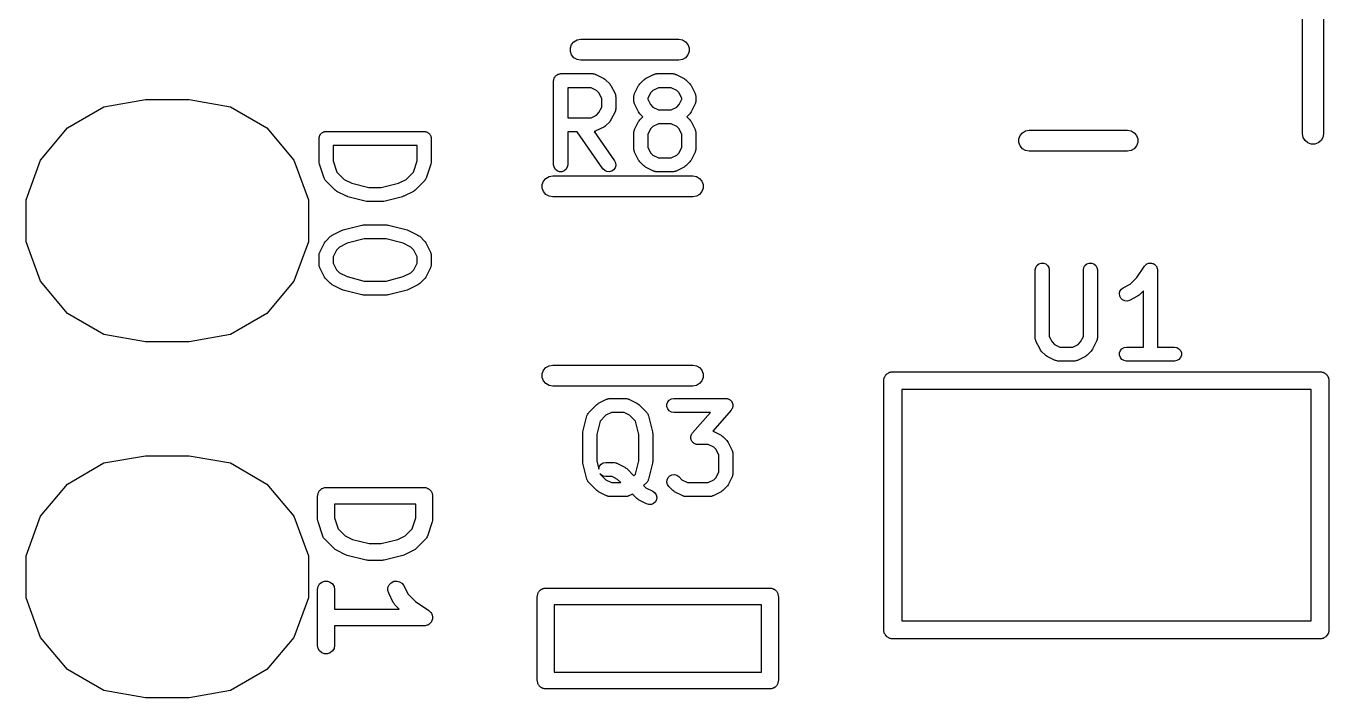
# Model space of a CAD drawing. Extents: x 125.5 to 143.1, y -145.4 to -100.4.
# Drawn here: x 125.54 to 134.84, y -137.97 to -133.18 of the extents above; entities that cross this region are included whole.
import ezdxf

# ---------------------------------------------------------------- set-up
doc = ezdxf.new("R2010")
doc.units = 0
doc.header["$MEASUREMENT"] = 0
doc.layers.add('BLACK', color=7, linetype='CONTINUOUS')

msp = doc.modelspace()

# ---------------------------------------------------------------- linework, layer by layer
at = {"layer": 'Black'}
for p, q in [((134.65, -133.95), (134.65, -132.95)), ((134.8, -132.95), (134.8, -133.95)), ((129.452, -133.293), (129.474, -133.28)), ((129.474, -133.28), (129.5, -133.275)), ((129.5, -133.275), (130.2, -133.275)), ((130.2, -133.275), (130.226, -133.28)), ((130.226, -133.28), (130.248, -133.293)), ((129.426, -133.337), (129.435, -133.312)), ((129.426, -133.363), (129.426, -133.337)), ((129.435, -133.387), (129.426, -133.363)), ((129.435, -133.312), (129.452, -133.293)), ((130.248, -133.293), (130.265, -133.312)), ((130.265, -133.312), (130.274, -133.337)), ((130.274, -133.363), (130.265, -133.387)), ((130.274, -133.337), (130.274, -133.363)), ((129.452, -133.407), (129.435, -133.387)), ((129.474, -133.42), (129.452, -133.407)), ((129.5, -133.425), (129.474, -133.42)), ((130.2, -133.425), (129.5, -133.425)), ((130.226, -133.42), (130.2, -133.425)), ((130.248, -133.407), (130.226, -133.42)), ((130.265, -133.387), (130.248, -133.407)), ((129.307, -133.571), (129.308, -133.567)), ((129.308, -133.563), (129.309, -133.559)), ((129.308, -133.567), (129.308, -133.563)), ((129.309, -133.559), (129.31, -133.554)), ((129.31, -133.554), (129.312, -133.551)), ((129.312, -133.551), (129.314, -133.546)), ((129.314, -133.546), (129.317, -133.543)), ((129.317, -133.543), (129.319, -133.539)), ((129.319, -133.539), (129.322, -133.536)), ((129.322, -133.536), (129.325, -133.533)), ((129.325, -133.533), (129.329, -133.531)), ((129.329, -133.531), (129.332, -133.528)), ((129.332, -133.528), (129.336, -133.527)), ((129.336, -133.527), (129.34, -133.524)), ((129.34, -133.524), (129.344, -133.524)), ((129.344, -133.524), (129.348, -133.522)), ((129.348, -133.522), (129.353, -133.522)), ((129.353, -133.522), (129.357, -133.521)), ((129.357, -133.521), (129.586, -133.521)), ((129.586, -133.521), (129.589, -133.522)), ((129.589, -133.522), (129.591, -133.522)), ((129.591, -133.522), (129.597, -133.523)), ((129.597, -133.523), (129.603, -133.524)), ((129.603, -133.524), (129.605, -133.526)), ((129.605, -133.526), (129.608, -133.527)), ((129.608, -133.527), (129.665, -133.555)), ((129.665, -133.555), (129.672, -133.56)), ((129.672, -133.56), (129.678, -133.565)), ((129.678, -133.565), (129.707, -133.593)), ((129.922, -133.593), (129.95, -133.565)), ((129.95, -133.565), (129.957, -133.56)), ((129.957, -133.56), (129.963, -133.555)), ((129.963, -133.555), (130.02, -133.527)), ((130.02, -133.527), (130.023, -133.526)), ((130.023, -133.526), (130.026, -133.524)), ((130.026, -133.524), (130.032, -133.523)), ((130.032, -133.523), (130.037, -133.522)), ((130.037, -133.522), (130.04, -133.522)), ((130.04, -133.522), (130.043, -133.521)), ((130.043, -133.521), (130.157, -133.521)), ((130.157, -133.521), (130.16, -133.522)), ((130.16, -133.522), (130.163, -133.522)), ((130.163, -133.522), (130.168, -133.523)), ((130.168, -133.523), (130.174, -133.524)), ((130.174, -133.524), (130.177, -133.526)), ((130.177, -133.526), (130.18, -133.527)), ((130.18, -133.527), (130.237, -133.555)), ((130.237, -133.555), (130.243, -133.56)), ((130.243, -133.56), (130.25, -133.565)), ((130.25, -133.565), (130.278, -133.593)), ((129.307, -134.171), (129.307, -133.571)), ((129.407, -133.621), (129.407, -133.836)), ((129.574, -133.621), (129.407, -133.621)), ((129.613, -133.641), (129.574, -133.621)), ((129.63, -133.658), (129.613, -133.641)), ((129.65, -133.698), (129.63, -133.658)), ((129.707, -133.593), (129.711, -133.6)), ((129.711, -133.6), (129.716, -133.606)), ((129.716, -133.606), (129.745, -133.663)), ((129.884, -133.663), (129.912, -133.606)), ((129.912, -133.606), (129.917, -133.6)), ((129.917, -133.6), (129.922, -133.593)), ((129.998, -133.658), (129.979, -133.698)), ((130.015, -133.641), (129.998, -133.658)), ((130.055, -133.621), (130.015, -133.641)), ((130.145, -133.621), (130.055, -133.621)), ((130.185, -133.641), (130.145, -133.621)), ((130.202, -133.658), (130.185, -133.641)), ((130.221, -133.698), (130.202, -133.658)), ((130.278, -133.593), (130.283, -133.6)), ((130.283, -133.6), (130.288, -133.606)), ((130.288, -133.606), (130.316, -133.663)), ((126.098, -133.758), (126.394, -133.706)), ((126.394, -133.706), (126.706, -133.706)), ((126.706, -133.706), (127.002, -133.758)), ((129.65, -133.76), (129.65, -133.698)), ((129.745, -133.663), (129.746, -133.666)), ((129.746, -133.666), (129.747, -133.669)), ((129.747, -133.669), (129.748, -133.674)), ((129.748, -133.674), (129.75, -133.68)), ((129.75, -133.68), (129.749, -133.683)), ((129.749, -133.683), (129.75, -133.686)), ((129.75, -133.686), (129.75, -133.771)), ((129.879, -133.68), (129.881, -133.674)), ((129.879, -133.683), (129.879, -133.68)), ((129.879, -133.686), (129.879, -133.683)), ((129.879, -133.714), (129.879, -133.686)), ((129.879, -133.717), (129.879, -133.714)), ((129.879, -133.72), (129.879, -133.717)), ((129.881, -133.726), (129.879, -133.72)), ((129.881, -133.674), (129.882, -133.669)), ((129.882, -133.731), (129.881, -133.726)), ((129.882, -133.669), (129.883, -133.666)), ((129.883, -133.734), (129.882, -133.731)), ((129.883, -133.666), (129.884, -133.663)), ((129.884, -133.737), (129.883, -133.734)), ((129.912, -133.794), (129.884, -133.737)), ((129.979, -133.698), (129.979, -133.702)), ((129.979, -133.702), (129.998, -133.742)), ((129.998, -133.742), (130.015, -133.759)), ((130.185, -133.759), (130.202, -133.742)), ((130.202, -133.742), (130.221, -133.702)), ((130.221, -133.702), (130.221, -133.698)), ((130.316, -133.737), (130.288, -133.794)), ((130.316, -133.663), (130.317, -133.666)), ((130.317, -133.734), (130.316, -133.737)), ((130.317, -133.666), (130.318, -133.669)), ((130.318, -133.731), (130.317, -133.734)), ((130.318, -133.669), (130.319, -133.674)), ((130.319, -133.726), (130.318, -133.731)), ((130.319, -133.674), (130.321, -133.68)), ((130.321, -133.72), (130.319, -133.726)), ((130.321, -133.68), (130.321, -133.683)), ((130.321, -133.683), (130.321, -133.686)), ((130.321, -133.686), (130.321, -133.714)), ((130.321, -133.714), (130.321, -133.717)), ((130.321, -133.717), (130.321, -133.72)), ((125.839, -133.908), (126.098, -133.758)), ((127.002, -133.758), (127.261, -133.908)), ((129.407, -133.836), (129.574, -133.836)), ((129.574, -133.836), (129.613, -133.816)), ((129.613, -133.816), (129.63, -133.799)), ((129.63, -133.799), (129.65, -133.76)), ((129.745, -133.794), (129.716, -133.851)), ((129.746, -133.791), (129.745, -133.794)), ((129.747, -133.789), (129.746, -133.791)), ((129.748, -133.783), (129.747, -133.789)), ((129.75, -133.777), (129.748, -133.783)), ((129.75, -133.771), (129.749, -133.774)), ((129.749, -133.774), (129.75, -133.777)), ((129.917, -133.8), (129.912, -133.794)), ((129.922, -133.807), (129.917, -133.8)), ((129.944, -133.829), (129.922, -133.807)), ((129.922, -133.85), (129.944, -133.829)), ((130.015, -133.759), (130.055, -133.779)), ((130.055, -133.779), (130.145, -133.779)), ((130.145, -133.779), (130.185, -133.759)), ((130.278, -133.807), (130.256, -133.829)), ((130.256, -133.829), (130.278, -133.85)), ((130.283, -133.8), (130.278, -133.807)), ((130.288, -133.794), (130.283, -133.8)), ((125.646, -134.138), (125.839, -133.908)), ((127.261, -133.908), (127.454, -134.138)), ((127.655, -133.943), (127.658, -133.94)), ((127.658, -133.94), (127.662, -133.939)), ((127.662, -133.939), (127.666, -133.936)), ((127.666, -133.936), (127.671, -133.936)), ((127.671, -133.936), (127.675, -133.934)), ((127.675, -133.934), (127.679, -133.934)), ((127.679, -133.934), (127.683, -133.933)), ((127.683, -133.933), (128.383, -133.933)), ((128.383, -133.933), (128.388, -133.934)), ((128.388, -133.934), (128.392, -133.934)), ((128.392, -133.934), (128.396, -133.936)), ((128.396, -133.936), (128.4, -133.936)), ((128.4, -133.936), (128.404, -133.939)), ((128.404, -133.939), (128.408, -133.94)), ((128.408, -133.94), (128.412, -133.943)), ((129.474, -133.936), (129.407, -133.936)), ((129.407, -133.936), (129.407, -134.171)), ((129.659, -134.2), (129.474, -133.936)), ((129.597, -133.934), (129.595, -133.934)), ((129.595, -133.934), (129.741, -134.143)), ((129.603, -133.933), (129.597, -133.934)), ((129.605, -133.931), (129.603, -133.933)), ((129.608, -133.93), (129.605, -133.931)), ((129.665, -133.902), (129.608, -133.93)), ((129.672, -133.897), (129.665, -133.902)), ((129.678, -133.892), (129.672, -133.897)), ((129.707, -133.864), (129.678, -133.892)), ((129.711, -133.857), (129.707, -133.864)), ((129.716, -133.851), (129.711, -133.857)), ((129.879, -133.937), (129.881, -133.932)), ((129.879, -133.94), (129.879, -133.937)), ((129.879, -133.943), (129.879, -133.94)), ((129.881, -133.932), (129.882, -133.926)), ((129.882, -133.926), (129.883, -133.923)), ((129.883, -133.923), (129.884, -133.92)), ((129.884, -133.92), (129.912, -133.863)), ((129.912, -133.863), (129.917, -133.857)), ((129.917, -133.857), (129.922, -133.85)), ((129.998, -133.915), (129.979, -133.955)), ((130.015, -133.898), (129.998, -133.915)), ((130.055, -133.879), (130.015, -133.898)), ((130.145, -133.879), (130.055, -133.879)), ((130.185, -133.898), (130.145, -133.879)), ((130.202, -133.915), (130.185, -133.898)), ((130.221, -133.955), (130.202, -133.915)), ((130.278, -133.85), (130.283, -133.857)), ((130.283, -133.857), (130.288, -133.863)), ((130.288, -133.863), (130.316, -133.92)), ((130.316, -133.92), (130.317, -133.923)), ((130.317, -133.923), (130.318, -133.926)), ((130.318, -133.926), (130.319, -133.932)), ((130.319, -133.932), (130.321, -133.937)), ((130.321, -133.937), (130.321, -133.94)), ((130.321, -133.94), (130.321, -133.943)), ((132.652, -133.943), (132.674, -133.93)), ((132.674, -133.93), (132.7, -133.925)), ((132.7, -133.925), (133.4, -133.925)), ((133.4, -133.925), (133.426, -133.93)), ((133.426, -133.93), (133.448, -133.943)), ((127.633, -133.983), (127.634, -133.979)), ((127.633, -134.15), (127.633, -133.983)), ((127.634, -133.975), (127.636, -133.971)), ((127.634, -133.979), (127.634, -133.975)), ((127.636, -133.966), (127.639, -133.962)), ((127.636, -133.971), (127.636, -133.966)), ((127.639, -133.962), (127.64, -133.958)), ((127.64, -133.958), (127.643, -133.955)), ((127.643, -133.955), (127.645, -133.951)), ((127.645, -133.951), (127.648, -133.948)), ((127.648, -133.948), (127.651, -133.945)), ((127.651, -133.945), (127.655, -133.943)), ((127.733, -134.033), (127.733, -134.142)), ((128.333, -134.033), (127.733, -134.033)), ((128.333, -134.142), (128.333, -134.033)), ((128.412, -133.943), (128.415, -133.945)), ((128.415, -133.945), (128.418, -133.948)), ((128.418, -133.948), (128.422, -133.951)), ((128.422, -133.951), (128.424, -133.955)), ((128.424, -133.955), (128.427, -133.958)), ((128.427, -133.958), (128.428, -133.962)), ((128.428, -133.962), (128.43, -133.966)), ((128.43, -133.966), (128.431, -133.971)), ((128.431, -133.971), (128.433, -133.975)), ((128.433, -133.975), (128.433, -133.979)), ((128.433, -133.979), (128.433, -133.983)), ((128.433, -133.983), (128.433, -134.15)), ((129.879, -134.057), (129.879, -133.943)), ((129.979, -133.955), (129.979, -134.045)), ((130.221, -134.045), (130.221, -133.955)), ((130.321, -133.943), (130.321, -134.057)), ((132.626, -133.987), (132.635, -133.963)), ((132.626, -134.013), (132.626, -133.987)), ((132.635, -134.037), (132.626, -134.013)), ((132.635, -133.963), (132.652, -133.943)), ((133.448, -133.943), (133.465, -133.963)), ((133.465, -133.963), (133.474, -133.987)), ((133.474, -134.013), (133.465, -134.037)), ((133.474, -133.987), (133.474, -134.013)), ((134.655, -133.976), (134.65, -133.95)), ((134.668, -133.998), (134.655, -133.976)), ((134.688, -134.015), (134.668, -133.998)), ((134.712, -134.024), (134.688, -134.015)), ((134.738, -134.024), (134.712, -134.024)), ((134.762, -134.015), (134.738, -134.024)), ((134.782, -133.998), (134.762, -134.015)), ((134.795, -133.976), (134.782, -133.998)), ((134.8, -133.95), (134.795, -133.976)), ((129.879, -134.06), (129.879, -134.057)), ((129.879, -134.063), (129.879, -134.06)), ((129.881, -134.068), (129.879, -134.063)), ((129.882, -134.074), (129.881, -134.068)), ((129.883, -134.077), (129.882, -134.074)), ((129.884, -134.08), (129.883, -134.077)), ((129.912, -134.137), (129.884, -134.08)), ((129.979, -134.045), (129.998, -134.085)), ((129.998, -134.085), (130.015, -134.102)), ((130.015, -134.102), (130.055, -134.121)), ((130.055, -134.121), (130.145, -134.121)), ((130.145, -134.121), (130.185, -134.102)), ((130.185, -134.102), (130.202, -134.085)), ((130.202, -134.085), (130.221, -134.045)), ((130.316, -134.08), (130.288, -134.137)), ((130.317, -134.077), (130.316, -134.08)), ((130.318, -134.074), (130.317, -134.077)), ((130.319, -134.068), (130.318, -134.074)), ((130.321, -134.063), (130.319, -134.068)), ((130.321, -134.057), (130.321, -134.06)), ((130.321, -134.06), (130.321, -134.063)), ((132.652, -134.057), (132.635, -134.037)), ((132.674, -134.07), (132.652, -134.057)), ((132.7, -134.075), (132.674, -134.07)), ((133.4, -134.075), (132.7, -134.075)), ((133.426, -134.07), (133.4, -134.075)), ((133.448, -134.057), (133.426, -134.07)), ((133.465, -134.037), (133.448, -134.057)), ((125.543, -134.42), (125.646, -134.138)), ((127.454, -134.138), (127.557, -134.42)), ((127.635, -134.158), (127.633, -134.15)), ((127.636, -134.166), (127.635, -134.158)), ((127.669, -134.266), (127.636, -134.166)), ((127.733, -134.142), (127.76, -134.223)), ((128.306, -134.223), (128.333, -134.142)), ((128.431, -134.166), (128.397, -134.266)), ((128.432, -134.158), (128.431, -134.166)), ((128.433, -134.15), (128.432, -134.158)), ((129.31, -134.189), (129.307, -134.171)), ((129.319, -134.204), (129.31, -134.189)), ((129.332, -134.215), (129.319, -134.204)), ((129.348, -134.221), (129.332, -134.215)), ((129.382, -134.215), (129.366, -134.221)), ((129.395, -134.204), (129.382, -134.215)), ((129.404, -134.189), (129.395, -134.204)), ((129.407, -134.171), (129.404, -134.189)), ((129.671, -134.212), (129.659, -134.2)), ((129.687, -134.22), (129.671, -134.212)), ((129.721, -134.217), (129.704, -134.221)), ((129.735, -134.207), (129.721, -134.217)), ((129.745, -134.193), (129.735, -134.207)), ((129.741, -134.143), (129.748, -134.158)), ((129.75, -134.176), (129.745, -134.193)), ((129.748, -134.158), (129.75, -134.176)), ((129.917, -134.143), (129.912, -134.137)), ((129.922, -134.15), (129.917, -134.143)), ((129.95, -134.178), (129.922, -134.15)), ((129.957, -134.183), (129.95, -134.178)), ((129.963, -134.188), (129.957, -134.183)), ((130.02, -134.216), (129.963, -134.188)), ((130.023, -134.217), (130.02, -134.216)), ((130.026, -134.218), (130.023, -134.217)), ((130.032, -134.219), (130.026, -134.218)), ((130.037, -134.221), (130.032, -134.219)), ((130.168, -134.219), (130.163, -134.221)), ((130.174, -134.218), (130.168, -134.219)), ((130.177, -134.217), (130.174, -134.218)), ((130.18, -134.216), (130.177, -134.217)), ((130.237, -134.188), (130.18, -134.216)), ((130.243, -134.183), (130.237, -134.188)), ((130.25, -134.178), (130.243, -134.183)), ((130.278, -134.15), (130.25, -134.178)), ((130.283, -134.143), (130.278, -134.15)), ((130.288, -134.137), (130.283, -134.143)), ((127.671, -134.268), (127.669, -134.266)), ((127.671, -134.271), (127.671, -134.268)), ((127.675, -134.276), (127.671, -134.271)), ((127.678, -134.281), (127.675, -134.276)), ((127.68, -134.283), (127.678, -134.281)), ((127.681, -134.285), (127.68, -134.283)), ((127.748, -134.352), (127.681, -134.285)), ((127.76, -134.223), (127.813, -134.276)), ((127.813, -134.276), (127.867, -134.303)), ((127.867, -134.303), (127.989, -134.333)), ((128.077, -134.333), (128.199, -134.303)), ((128.199, -134.303), (128.254, -134.276)), ((128.254, -134.276), (128.306, -134.223)), ((128.385, -134.285), (128.319, -134.352)), ((128.387, -134.283), (128.385, -134.285)), ((128.389, -134.281), (128.387, -134.283)), ((128.392, -134.276), (128.389, -134.281)), ((128.395, -134.271), (128.392, -134.276)), ((128.396, -134.268), (128.395, -134.271)), ((128.397, -134.266), (128.396, -134.268)), ((129.226, -134.312), (129.235, -134.287)), ((129.226, -134.338), (129.226, -134.312)), ((129.235, -134.287), (129.252, -134.268)), ((129.252, -134.268), (129.274, -134.255)), ((129.274, -134.255), (129.3, -134.25)), ((129.3, -134.25), (130.3, -134.25)), ((129.366, -134.221), (129.348, -134.221)), ((129.704, -134.221), (129.687, -134.22)), ((130.04, -134.221), (130.037, -134.221)), ((130.043, -134.221), (130.04, -134.221)), ((130.157, -134.221), (130.043, -134.221)), ((130.16, -134.221), (130.157, -134.221)), ((130.163, -134.221), (130.16, -134.221)), ((130.3, -134.25), (130.326, -134.255)), ((130.326, -134.255), (130.348, -134.268)), ((130.348, -134.268), (130.365, -134.287)), ((130.365, -134.287), (130.374, -134.312)), ((130.374, -134.312), (130.374, -134.338)), ((127.755, -134.357), (127.748, -134.352)), ((127.761, -134.361), (127.755, -134.357)), ((127.828, -134.395), (127.761, -134.361)), ((127.833, -134.396), (127.828, -134.395)), ((127.838, -134.399), (127.833, -134.396)), ((127.971, -134.432), (127.838, -134.399)), ((127.989, -134.333), (128.077, -134.333)), ((128.229, -134.399), (128.095, -134.432)), ((128.234, -134.396), (128.229, -134.399)), ((128.239, -134.395), (128.234, -134.396)), ((128.306, -134.361), (128.239, -134.395)), ((128.312, -134.357), (128.306, -134.361)), ((128.319, -134.352), (128.312, -134.357)), ((129.235, -134.362), (129.226, -134.338)), ((129.252, -134.382), (129.235, -134.362)), ((129.274, -134.395), (129.252, -134.382)), ((129.3, -134.4), (129.274, -134.395)), ((130.3, -134.4), (129.3, -134.4)), ((130.326, -134.395), (130.3, -134.4)), ((130.348, -134.382), (130.326, -134.395)), ((130.365, -134.362), (130.348, -134.382)), ((130.374, -134.338), (130.365, -134.362)), ((125.543, -134.72), (125.543, -134.42)), ((127.557, -134.42), (127.557, -134.72)), ((127.977, -134.432), (127.971, -134.432)), ((127.983, -134.433), (127.977, -134.432)), ((128.083, -134.433), (127.983, -134.433)), ((128.089, -134.432), (128.083, -134.433)), ((128.095, -134.432), (128.089, -134.432)), ((127.681, -134.715), (127.715, -134.681)), ((127.715, -134.681), (127.721, -134.677)), ((127.721, -134.677), (127.728, -134.672)), ((127.728, -134.672), (127.794, -134.639)), ((127.794, -134.639), (127.8, -134.637)), ((127.8, -134.637), (127.805, -134.635)), ((127.805, -134.635), (127.938, -134.601)), ((127.938, -134.601), (127.944, -134.601)), ((127.944, -134.601), (127.95, -134.6)), ((127.95, -134.6), (128.117, -134.6)), ((128.117, -134.6), (128.123, -134.601)), ((128.123, -134.601), (128.129, -134.601)), ((128.129, -134.601), (128.262, -134.635)), ((128.262, -134.635), (128.267, -134.637)), ((128.267, -134.637), (128.272, -134.639)), ((128.272, -134.639), (128.339, -134.672)), ((128.339, -134.672), (128.345, -134.677)), ((128.345, -134.677), (128.352, -134.681)), ((128.352, -134.681), (128.385, -134.715)), ((125.646, -135.002), (125.543, -134.72)), ((127.557, -134.72), (127.454, -135.002)), ((127.639, -134.794), (127.672, -134.728)), ((127.672, -134.728), (127.677, -134.721)), ((127.677, -134.721), (127.681, -134.715)), ((127.78, -134.758), (127.758, -134.78)), ((127.834, -134.731), (127.78, -134.758)), ((127.956, -134.7), (127.834, -134.731)), ((128.111, -134.7), (127.956, -134.7)), ((128.233, -134.731), (128.111, -134.7)), ((128.287, -134.758), (128.233, -134.731)), ((128.309, -134.78), (128.287, -134.758)), ((128.385, -134.715), (128.39, -134.721)), ((128.39, -134.721), (128.395, -134.728)), ((128.395, -134.728), (128.428, -134.794)), ((127.633, -134.817), (127.634, -134.814)), ((127.633, -134.883), (127.633, -134.817)), ((127.634, -134.811), (127.635, -134.805)), ((127.634, -134.814), (127.634, -134.811)), ((127.635, -134.805), (127.636, -134.8)), ((127.636, -134.8), (127.638, -134.797)), ((127.638, -134.797), (127.639, -134.794)), ((127.758, -134.78), (127.733, -134.828)), ((127.733, -134.828), (127.733, -134.872)), ((128.333, -134.828), (128.309, -134.78)), ((128.333, -134.872), (128.333, -134.828)), ((128.428, -134.794), (128.429, -134.797)), ((128.429, -134.797), (128.43, -134.8)), ((128.43, -134.8), (128.431, -134.805)), ((128.431, -134.805), (128.433, -134.811)), ((128.433, -134.811), (128.433, -134.814)), ((128.433, -134.814), (128.433, -134.817)), ((128.433, -134.817), (128.433, -134.883)), ((127.634, -134.886), (127.633, -134.883)), ((127.634, -134.889), (127.634, -134.886)), ((127.635, -134.895), (127.634, -134.889)), ((127.636, -134.9), (127.635, -134.895)), ((127.638, -134.903), (127.636, -134.9)), ((127.639, -134.906), (127.638, -134.903)), ((127.672, -134.972), (127.639, -134.906)), ((127.733, -134.872), (127.758, -134.92)), ((127.758, -134.92), (127.78, -134.942)), ((127.78, -134.942), (127.834, -134.969)), ((128.233, -134.969), (128.287, -134.942)), ((128.287, -134.942), (128.309, -134.92)), ((128.309, -134.92), (128.333, -134.872)), ((128.428, -134.906), (128.395, -134.972)), ((128.429, -134.903), (128.428, -134.906)), ((128.43, -134.9), (128.429, -134.903)), ((128.431, -134.895), (128.43, -134.9)), ((128.433, -134.889), (128.431, -134.895)), ((128.433, -134.883), (128.433, -134.886)), ((128.433, -134.886), (128.433, -134.889)), ((132.743, -134.921), (132.746, -134.904)), ((132.743, -135.407), (132.743, -134.921)), ((132.746, -134.904), (132.755, -134.889)), ((132.755, -134.889), (132.768, -134.878)), ((132.768, -134.878), (132.784, -134.872)), ((132.784, -134.872), (132.802, -134.872)), ((132.802, -134.872), (132.818, -134.878)), ((132.818, -134.878), (132.831, -134.889)), ((132.831, -134.889), (132.84, -134.904)), ((132.84, -134.904), (132.843, -134.921)), ((132.843, -134.921), (132.843, -135.395)), ((133.086, -134.921), (133.089, -134.904)), ((133.086, -135.395), (133.086, -134.921)), ((133.089, -134.904), (133.097, -134.889)), ((133.097, -134.889), (133.111, -134.878)), ((133.111, -134.878), (133.127, -134.872)), ((133.127, -134.872), (133.144, -134.872)), ((133.144, -134.872), (133.161, -134.878)), ((133.161, -134.878), (133.174, -134.889)), ((133.174, -134.889), (133.183, -134.904)), ((133.183, -134.904), (133.186, -134.921)), ((133.186, -134.921), (133.186, -135.407)), ((133.468, -134.975), (133.523, -134.894)), ((133.523, -134.894), (133.525, -134.892)), ((133.525, -134.892), (133.526, -134.889)), ((133.526, -134.889), (133.531, -134.885)), ((133.531, -134.885), (133.535, -134.881)), ((133.535, -134.881), (133.537, -134.88)), ((133.537, -134.88), (133.539, -134.878)), ((133.539, -134.878), (133.545, -134.876)), ((133.545, -134.876), (133.55, -134.873)), ((133.55, -134.873), (133.553, -134.873)), ((133.553, -134.873), (133.556, -134.872)), ((133.556, -134.872), (133.562, -134.872)), ((133.562, -134.872), (133.568, -134.872)), ((133.568, -134.872), (133.57, -134.872)), ((133.57, -134.872), (133.573, -134.872)), ((133.573, -134.872), (133.579, -134.874)), ((133.579, -134.874), (133.584, -134.876)), ((133.584, -134.876), (133.587, -134.877)), ((133.587, -134.877), (133.589, -134.878)), ((133.589, -134.878), (133.594, -134.882)), ((133.594, -134.882), (133.599, -134.885)), ((133.599, -134.885), (133.6, -134.888)), ((133.6, -134.888), (133.603, -134.889)), ((133.603, -134.889), (133.606, -134.894)), ((133.606, -134.894), (133.609, -134.899)), ((133.609, -134.899), (133.61, -134.902)), ((133.61, -134.902), (133.611, -134.904)), ((133.611, -134.904), (133.612, -134.91)), ((133.612, -134.91), (133.614, -134.916)), ((133.614, -134.916), (133.614, -134.919)), ((133.614, -134.919), (133.614, -134.921)), ((133.614, -134.921), (133.614, -135.471)), ((125.839, -135.232), (125.646, -135.002)), ((127.454, -135.002), (127.261, -135.232)), ((127.677, -134.979), (127.672, -134.972)), ((127.681, -134.985), (127.677, -134.979)), ((127.715, -135.019), (127.681, -134.985)), ((127.721, -135.023), (127.715, -135.019)), ((127.728, -135.028), (127.721, -135.023)), ((127.794, -135.061), (127.728, -135.028)), ((127.834, -134.969), (127.956, -135)), ((127.956, -135), (128.111, -135)), ((128.111, -135), (128.233, -134.969)), ((128.339, -135.028), (128.272, -135.061)), ((128.345, -135.023), (128.339, -135.028)), ((128.352, -135.019), (128.345, -135.023)), ((128.385, -134.985), (128.352, -135.019)), ((128.39, -134.979), (128.385, -134.985)), ((128.395, -134.972), (128.39, -134.979)), ((133.357, -135.058), (133.37, -135.048)), ((133.37, -135.048), (133.42, -135.023)), ((133.42, -135.023), (133.468, -134.975)), ((127.8, -135.063), (127.794, -135.061)), ((127.805, -135.065), (127.8, -135.063)), ((127.938, -135.099), (127.805, -135.065)), ((127.944, -135.099), (127.938, -135.099)), ((127.95, -135.1), (127.944, -135.099)), ((128.117, -135.1), (127.95, -135.1)), ((128.123, -135.099), (128.117, -135.1)), ((128.129, -135.099), (128.123, -135.099)), ((128.262, -135.065), (128.129, -135.099)), ((128.267, -135.063), (128.262, -135.065)), ((128.272, -135.061), (128.267, -135.063)), ((133.343, -135.09), (133.347, -135.073)), ((133.345, -135.107), (133.343, -135.09)), ((133.353, -135.123), (133.345, -135.107)), ((133.347, -135.073), (133.357, -135.058)), ((133.365, -135.135), (133.353, -135.123)), ((133.381, -135.141), (133.365, -135.135)), ((133.399, -135.143), (133.381, -135.141)), ((133.415, -135.138), (133.399, -135.143)), ((133.472, -135.109), (133.415, -135.138)), ((133.479, -135.104), (133.472, -135.109)), ((133.485, -135.1), (133.479, -135.104)), ((133.514, -135.071), (133.485, -135.1)), ((133.514, -135.471), (133.514, -135.071)), ((126.098, -135.382), (125.839, -135.232)), ((127.261, -135.232), (127.002, -135.382)), ((126.394, -135.434), (126.098, -135.382)), ((127.002, -135.382), (126.706, -135.434)), ((132.743, -135.41), (132.743, -135.407)), ((132.743, -135.413), (132.743, -135.41)), ((132.745, -135.418), (132.743, -135.413)), ((132.746, -135.424), (132.745, -135.418)), ((132.747, -135.427), (132.746, -135.424)), ((132.748, -135.43), (132.747, -135.427)), ((132.843, -135.395), (132.863, -135.435)), ((133.066, -135.435), (133.086, -135.395)), ((133.181, -135.427), (133.18, -135.43)), ((133.183, -135.424), (133.181, -135.427)), ((133.184, -135.418), (133.183, -135.424)), ((133.185, -135.413), (133.184, -135.418)), ((133.186, -135.407), (133.185, -135.41)), ((133.185, -135.41), (133.185, -135.413)), ((126.706, -135.434), (126.394, -135.434)), ((132.777, -135.487), (132.748, -135.43)), ((132.781, -135.493), (132.777, -135.487)), ((132.786, -135.5), (132.781, -135.493)), ((132.815, -135.528), (132.786, -135.5)), ((132.863, -135.435), (132.88, -135.452)), ((132.88, -135.452), (132.919, -135.471)), ((132.919, -135.471), (133.01, -135.471)), ((133.01, -135.471), (133.049, -135.452)), ((133.049, -135.452), (133.066, -135.435)), ((133.142, -135.5), (133.114, -135.528)), ((133.147, -135.493), (133.142, -135.5)), ((133.152, -135.487), (133.147, -135.493)), ((133.18, -135.43), (133.152, -135.487)), ((133.344, -135.513), (133.35, -135.496)), ((133.344, -135.53), (133.344, -135.513)), ((133.35, -135.496), (133.361, -135.483)), ((133.361, -135.483), (133.376, -135.474)), ((133.376, -135.474), (133.393, -135.471)), ((133.393, -135.471), (133.514, -135.471)), ((133.614, -135.471), (133.736, -135.471)), ((133.736, -135.471), (133.753, -135.474)), ((133.753, -135.474), (133.768, -135.483)), ((133.768, -135.483), (133.779, -135.496)), ((133.779, -135.496), (133.785, -135.513)), ((133.785, -135.513), (133.785, -135.53)), ((129.252, -135.618), (129.274, -135.605)), ((129.274, -135.605), (129.3, -135.6)), ((129.3, -135.6), (130.3, -135.6)), ((130.3, -135.6), (130.326, -135.605)), ((130.326, -135.605), (130.348, -135.618)), ((132.821, -135.533), (132.815, -135.528)), ((132.828, -135.538), (132.821, -135.533)), ((132.885, -135.566), (132.828, -135.538)), ((132.888, -135.567), (132.885, -135.566)), ((132.89, -135.568), (132.888, -135.567)), ((132.896, -135.569), (132.89, -135.568)), ((132.901, -135.571), (132.896, -135.569)), ((132.904, -135.571), (132.901, -135.571)), ((132.907, -135.571), (132.904, -135.571)), ((133.021, -135.571), (132.907, -135.571)), ((133.024, -135.571), (133.021, -135.571)), ((133.027, -135.571), (133.024, -135.571)), ((133.033, -135.569), (133.027, -135.571)), ((133.039, -135.568), (133.033, -135.569)), ((133.041, -135.567), (133.039, -135.568)), ((133.044, -135.566), (133.041, -135.567)), ((133.101, -135.538), (133.044, -135.566)), ((133.107, -135.533), (133.101, -135.538)), ((133.114, -135.528), (133.107, -135.533)), ((133.35, -135.546), (133.344, -135.53)), ((133.361, -135.56), (133.35, -135.546)), ((133.376, -135.568), (133.361, -135.56)), ((133.393, -135.571), (133.376, -135.568)), ((133.736, -135.571), (133.393, -135.571)), ((133.753, -135.568), (133.736, -135.571)), ((133.768, -135.56), (133.753, -135.568)), ((133.779, -135.546), (133.768, -135.56)), ((133.785, -135.53), (133.779, -135.546)), ((129.226, -135.662), (129.235, -135.637)), ((129.226, -135.688), (129.226, -135.662)), ((129.235, -135.713), (129.226, -135.688)), ((129.235, -135.637), (129.252, -135.618)), ((130.348, -135.618), (130.365, -135.637)), ((130.365, -135.637), (130.374, -135.662)), ((130.374, -135.688), (130.365, -135.713)), ((130.374, -135.662), (130.374, -135.688)), ((131.662, -135.711), (131.663, -135.706)), ((131.663, -135.7), (131.665, -135.695)), ((131.663, -135.706), (131.663, -135.7)), ((131.665, -135.695), (131.666, -135.689)), ((131.666, -135.689), (131.669, -135.684)), ((131.669, -135.684), (131.671, -135.679)), ((131.671, -135.679), (131.675, -135.675)), ((131.675, -135.675), (131.677, -135.67)), ((131.677, -135.67), (131.682, -135.667)), ((131.682, -135.667), (131.685, -135.662)), ((131.685, -135.662), (131.69, -135.66)), ((131.69, -135.66), (131.694, -135.656)), ((131.694, -135.656), (131.699, -135.654)), ((131.699, -135.654), (131.704, -135.651)), ((131.704, -135.651), (131.71, -135.65)), ((131.71, -135.65), (131.715, -135.648)), ((131.715, -135.648), (131.721, -135.648)), ((131.721, -135.648), (131.726, -135.648)), ((131.726, -135.648), (134.774, -135.648)), ((134.774, -135.648), (134.779, -135.648)), ((134.779, -135.648), (134.785, -135.648)), ((134.785, -135.648), (134.79, -135.65)), ((134.79, -135.65), (134.796, -135.651)), ((134.796, -135.651), (134.801, -135.654)), ((134.801, -135.654), (134.806, -135.656)), ((134.806, -135.656), (134.81, -135.66)), ((134.81, -135.66), (134.815, -135.662)), ((134.815, -135.662), (134.818, -135.667)), ((134.818, -135.667), (134.823, -135.67)), ((134.823, -135.67), (134.825, -135.675)), ((134.825, -135.675), (134.829, -135.679)), ((134.829, -135.679), (134.831, -135.684)), ((134.831, -135.684), (134.834, -135.689)), ((134.834, -135.689), (134.835, -135.695)), ((134.835, -135.695), (134.837, -135.7)), ((134.837, -135.7), (134.837, -135.706)), ((134.837, -135.706), (134.838, -135.711)), ((129.252, -135.732), (129.235, -135.713)), ((129.274, -135.745), (129.252, -135.732)), ((129.3, -135.75), (129.274, -135.745)), ((130.3, -135.75), (129.3, -135.75)), ((130.326, -135.745), (130.3, -135.75)), ((130.348, -135.732), (130.326, -135.745)), ((130.365, -135.713), (130.348, -135.732)), ((131.662, -137.489), (131.662, -135.711)), ((131.79, -135.774), (131.79, -137.425)), ((134.71, -135.774), (131.79, -135.774)), ((134.71, -137.425), (134.71, -135.774)), ((134.838, -135.711), (134.838, -137.489)), ((129.558, -135.938), (129.615, -135.881)), ((129.615, -135.881), (129.621, -135.877)), ((129.621, -135.877), (129.628, -135.872)), ((129.628, -135.872), (129.685, -135.843)), ((129.685, -135.843), (129.688, -135.842)), ((129.688, -135.842), (129.69, -135.841)), ((129.69, -135.841), (129.696, -135.84)), ((129.696, -135.84), (129.701, -135.838)), ((129.701, -135.838), (129.704, -135.838)), ((129.704, -135.838), (129.707, -135.838)), ((129.707, -135.838), (129.821, -135.838)), ((129.821, -135.838), (129.824, -135.838)), ((129.824, -135.838), (129.827, -135.838)), ((129.827, -135.838), (129.833, -135.84)), ((129.833, -135.84), (129.839, -135.841)), ((129.839, -135.841), (129.841, -135.842)), ((129.841, -135.842), (129.844, -135.843)), ((129.844, -135.843), (129.901, -135.872)), ((129.901, -135.872), (129.907, -135.877)), ((129.907, -135.877), (129.914, -135.881)), ((129.914, -135.881), (129.971, -135.938)), ((130.115, -135.879), (130.121, -135.863)), ((130.115, -135.897), (130.115, -135.879)), ((130.121, -135.863), (130.132, -135.85)), ((130.132, -135.85), (130.147, -135.841)), ((130.147, -135.841), (130.164, -135.838)), ((130.164, -135.838), (130.536, -135.838)), ((130.536, -135.838), (130.541, -135.839)), ((130.541, -135.839), (130.545, -135.839)), ((130.545, -135.839), (130.549, -135.84)), ((130.549, -135.84), (130.553, -135.841)), ((130.553, -135.841), (130.557, -135.843)), ((130.557, -135.843), (130.562, -135.845)), ((130.562, -135.845), (130.565, -135.848)), ((130.565, -135.848), (130.568, -135.85)), ((130.568, -135.85), (130.571, -135.853)), ((130.571, -135.853), (130.575, -135.857)), ((130.575, -135.857), (130.577, -135.86)), ((130.577, -135.86), (130.579, -135.863)), ((130.579, -135.863), (130.581, -135.868)), ((130.581, -135.868), (130.583, -135.872)), ((130.583, -135.872), (130.584, -135.876)), ((130.584, -135.876), (130.585, -135.879)), ((130.585, -135.879), (130.585, -135.884)), ((130.585, -135.884), (130.586, -135.889)), ((130.586, -135.889), (130.585, -135.893)), ((129.516, -136.076), (129.544, -135.962)), ((129.544, -135.962), (129.546, -135.957)), ((129.546, -135.957), (129.548, -135.953)), ((129.548, -135.953), (129.55, -135.949)), ((129.55, -135.949), (129.551, -135.946)), ((129.551, -135.946), (129.555, -135.942)), ((129.555, -135.942), (129.558, -135.938)), ((129.68, -135.958), (129.638, -135.999)), ((129.719, -135.938), (129.68, -135.958)), ((129.81, -135.938), (129.719, -135.938)), ((129.849, -135.958), (129.81, -135.938)), ((129.891, -135.999), (129.849, -135.958)), ((129.971, -135.938), (129.974, -135.942)), ((129.974, -135.942), (129.977, -135.946)), ((129.977, -135.946), (129.979, -135.949)), ((129.979, -135.949), (129.981, -135.953)), ((129.981, -135.953), (129.982, -135.957)), ((129.982, -135.957), (129.984, -135.962)), ((129.984, -135.962), (130.013, -136.076)), ((130.121, -135.913), (130.115, -135.897)), ((130.132, -135.926), (130.121, -135.913)), ((130.147, -135.935), (130.132, -135.926)), ((130.164, -135.938), (130.147, -135.935)), ((130.426, -135.938), (130.164, -135.938)), ((130.298, -136.084), (130.426, -135.938)), ((130.573, -135.921), (130.442, -136.071)), ((130.576, -135.917), (130.573, -135.921)), ((130.579, -135.913), (130.576, -135.917)), ((130.58, -135.909), (130.579, -135.913)), ((130.582, -135.906), (130.58, -135.909)), ((130.583, -135.901), (130.582, -135.906)), ((130.585, -135.897), (130.583, -135.901)), ((130.585, -135.893), (130.585, -135.897)), ((129.515, -136.082), (129.516, -136.076)), ((129.638, -135.999), (129.614, -136.094)), ((129.914, -136.094), (129.891, -135.999)), ((130.013, -136.076), (130.013, -136.082)), ((130.442, -136.071), (130.444, -136.072)), ((130.444, -136.072), (130.501, -136.1)), ((129.514, -136.088), (129.515, -136.082)), ((129.514, -136.288), (129.514, -136.088)), ((129.614, -136.094), (129.614, -136.282)), ((129.914, -136.282), (129.914, -136.094)), ((130.013, -136.082), (130.014, -136.088)), ((130.014, -136.088), (130.014, -136.288)), ((130.286, -136.108), (130.288, -136.103)), ((130.286, -136.112), (130.286, -136.108)), ((130.286, -136.115), (130.286, -136.112)), ((130.286, -136.12), (130.286, -136.115)), ((130.286, -136.125), (130.286, -136.12)), ((130.288, -136.129), (130.286, -136.125)), ((130.288, -136.103), (130.289, -136.098)), ((130.288, -136.133), (130.288, -136.129)), ((130.291, -136.137), (130.288, -136.133)), ((130.289, -136.098), (130.291, -136.095)), ((130.291, -136.095), (130.292, -136.091)), ((130.292, -136.142), (130.291, -136.137)), ((130.292, -136.091), (130.296, -136.088)), ((130.295, -136.144), (130.292, -136.142)), ((130.297, -136.148), (130.295, -136.144)), ((130.296, -136.088), (130.298, -136.084)), ((130.3, -136.151), (130.297, -136.148)), ((130.304, -136.155), (130.3, -136.151)), ((130.307, -136.157), (130.304, -136.155)), ((130.31, -136.159), (130.307, -136.157)), ((130.314, -136.161), (130.31, -136.159)), ((130.319, -136.163), (130.314, -136.161)), ((130.322, -136.164), (130.319, -136.163)), ((130.326, -136.166), (130.322, -136.164)), ((130.331, -136.166), (130.326, -136.166)), ((130.336, -136.166), (130.331, -136.166)), ((130.41, -136.166), (130.336, -136.166)), ((130.449, -136.186), (130.41, -136.166)), ((130.501, -136.1), (130.507, -136.105)), ((130.507, -136.105), (130.514, -136.11)), ((130.514, -136.11), (130.542, -136.138)), ((130.542, -136.138), (130.547, -136.145)), ((130.547, -136.145), (130.552, -136.151)), ((130.552, -136.151), (130.58, -136.208)), ((126.098, -136.298), (126.394, -136.246)), ((126.394, -136.246), (126.706, -136.246)), ((126.706, -136.246), (127.002, -136.298)), ((130.466, -136.203), (130.449, -136.186)), ((130.486, -136.243), (130.466, -136.203)), ((130.486, -136.362), (130.486, -136.243)), ((130.58, -136.208), (130.581, -136.211)), ((130.581, -136.211), (130.583, -136.214)), ((130.583, -136.214), (130.584, -136.219)), ((130.584, -136.219), (130.585, -136.225)), ((130.585, -136.225), (130.585, -136.228)), ((130.585, -136.228), (130.586, -136.231)), ((130.586, -136.231), (130.586, -136.374)), ((125.839, -136.448), (126.098, -136.298)), ((127.002, -136.298), (127.261, -136.448)), ((129.515, -136.294), (129.514, -136.288)), ((129.516, -136.3), (129.515, -136.294)), ((129.544, -136.414), (129.516, -136.3)), ((129.614, -136.282), (129.629, -136.342)), ((129.629, -136.336), (129.635, -136.32)), ((129.629, -136.342), (129.629, -136.336)), ((129.635, -136.32), (129.646, -136.307)), ((129.646, -136.307), (129.661, -136.298)), ((129.661, -136.298), (129.679, -136.295)), ((129.679, -136.295), (129.736, -136.295)), ((129.736, -136.295), (129.739, -136.296)), ((129.739, -136.296), (129.741, -136.295)), ((129.741, -136.295), (129.747, -136.297)), ((129.747, -136.297), (129.753, -136.298)), ((129.753, -136.298), (129.755, -136.3)), ((129.755, -136.3), (129.758, -136.3)), ((129.758, -136.3), (129.815, -136.329)), ((129.815, -136.329), (129.822, -136.334)), ((129.822, -136.334), (129.828, -136.338)), ((129.828, -136.338), (129.879, -136.389)), ((129.891, -136.377), (129.914, -136.282)), ((130.013, -136.3), (129.984, -136.414)), ((130.014, -136.288), (130.013, -136.294)), ((130.013, -136.294), (130.013, -136.3)), ((125.646, -136.678), (125.839, -136.448)), ((127.261, -136.448), (127.454, -136.678)), ((129.546, -136.419), (129.544, -136.414)), ((129.548, -136.423), (129.546, -136.419)), ((129.55, -136.427), (129.548, -136.423)), ((129.551, -136.43), (129.55, -136.427)), ((129.555, -136.434), (129.551, -136.43)), ((129.558, -136.438), (129.555, -136.434)), ((129.615, -136.495), (129.558, -136.438)), ((129.646, -136.383), (129.637, -136.372)), ((129.637, -136.372), (129.638, -136.377)), ((129.638, -136.377), (129.68, -136.418)), ((129.661, -136.392), (129.646, -136.383)), ((129.679, -136.395), (129.661, -136.392)), ((129.724, -136.395), (129.679, -136.395)), ((129.68, -136.418), (129.719, -136.438)), ((129.719, -136.438), (129.786, -136.438)), ((129.763, -136.415), (129.724, -136.395)), ((129.786, -136.438), (129.763, -136.415)), ((129.879, -136.389), (129.891, -136.377)), ((129.971, -136.438), (129.949, -136.459)), ((129.974, -136.434), (129.971, -136.438)), ((129.977, -136.43), (129.974, -136.434)), ((129.979, -136.427), (129.977, -136.43)), ((129.981, -136.423), (129.979, -136.427)), ((129.982, -136.419), (129.981, -136.423)), ((129.984, -136.414), (129.982, -136.419)), ((130.114, -136.435), (130.116, -136.418)), ((130.119, -136.452), (130.114, -136.435)), ((130.116, -136.418), (130.123, -136.402)), ((130.123, -136.402), (130.136, -136.39)), ((130.136, -136.39), (130.151, -136.382)), ((130.151, -136.382), (130.169, -136.381)), ((130.169, -136.381), (130.185, -136.385)), ((130.185, -136.385), (130.2, -136.395)), ((130.2, -136.395), (130.222, -136.418)), ((130.222, -136.418), (130.262, -136.438)), ((130.262, -136.438), (130.41, -136.438)), ((130.41, -136.438), (130.449, -136.418)), ((130.449, -136.418), (130.466, -136.401)), ((130.466, -136.401), (130.486, -136.362)), ((130.58, -136.396), (130.552, -136.453)), ((130.581, -136.393), (130.58, -136.396)), ((130.583, -136.391), (130.581, -136.393)), ((130.584, -136.385), (130.583, -136.391)), ((130.585, -136.379), (130.584, -136.385)), ((130.586, -136.374), (130.585, -136.376)), ((130.585, -136.376), (130.585, -136.379)), ((127.623, -136.533), (127.624, -136.528)), ((127.623, -136.7), (127.623, -136.533)), ((127.624, -136.523), (127.626, -136.518)), ((127.624, -136.528), (127.624, -136.523)), ((127.626, -136.518), (127.627, -136.513)), ((127.627, -136.513), (127.63, -136.508)), ((127.63, -136.508), (127.631, -136.503)), ((127.631, -136.503), (127.635, -136.499)), ((127.635, -136.499), (127.637, -136.495)), ((127.637, -136.495), (127.641, -136.491)), ((127.641, -136.491), (127.645, -136.487)), ((127.645, -136.487), (127.649, -136.485)), ((127.649, -136.485), (127.653, -136.481)), ((127.653, -136.481), (127.658, -136.48)), ((127.658, -136.48), (127.663, -136.477)), ((127.663, -136.477), (127.668, -136.476)), ((127.668, -136.476), (127.673, -136.474)), ((127.673, -136.474), (127.678, -136.474)), ((127.678, -136.474), (127.683, -136.473)), ((127.683, -136.473), (128.383, -136.473)), ((128.383, -136.473), (128.389, -136.474)), ((128.389, -136.474), (128.394, -136.474)), ((128.394, -136.474), (128.399, -136.476)), ((128.399, -136.476), (128.404, -136.477)), ((128.404, -136.477), (128.408, -136.48)), ((128.408, -136.48), (128.413, -136.481)), ((128.413, -136.481), (128.417, -136.485)), ((128.417, -136.485), (128.422, -136.487)), ((128.422, -136.487), (128.425, -136.491)), ((128.425, -136.491), (128.429, -136.495)), ((128.429, -136.495), (128.432, -136.499)), ((128.432, -136.499), (128.435, -136.503)), ((128.435, -136.503), (128.437, -136.508)), ((128.437, -136.508), (128.44, -136.513)), ((128.44, -136.513), (128.441, -136.518)), ((128.441, -136.518), (128.442, -136.523)), ((128.442, -136.523), (128.442, -136.528)), ((128.442, -136.528), (128.443, -136.533)), ((128.443, -136.533), (128.443, -136.7)), ((129.621, -136.499), (129.615, -136.495)), ((129.628, -136.504), (129.621, -136.499)), ((129.685, -136.533), (129.628, -136.504)), ((129.688, -136.533), (129.685, -136.533)), ((129.69, -136.535), (129.688, -136.533)), ((129.696, -136.536), (129.69, -136.535)), ((129.701, -136.538), (129.696, -136.536)), ((129.704, -136.537), (129.701, -136.538)), ((129.707, -136.538), (129.704, -136.537)), ((129.821, -136.538), (129.707, -136.538)), ((129.824, -136.537), (129.821, -136.538)), ((129.827, -136.538), (129.824, -136.537)), ((129.833, -136.536), (129.827, -136.538)), ((129.839, -136.535), (129.833, -136.536)), ((129.841, -136.533), (129.839, -136.535)), ((129.844, -136.533), (129.841, -136.533)), ((129.869, -136.52), (129.844, -136.533)), ((129.9, -136.552), (129.869, -136.52)), ((129.949, -136.459), (129.965, -136.475)), ((129.965, -136.475), (130.015, -136.5)), ((130.015, -136.5), (130.029, -136.511)), ((130.029, -136.511), (130.039, -136.525)), ((130.039, -136.525), (130.043, -136.542)), ((130.043, -136.542), (130.041, -136.559)), ((130.129, -136.466), (130.119, -136.452)), ((130.158, -136.495), (130.129, -136.466)), ((130.164, -136.499), (130.158, -136.495)), ((130.17, -136.504), (130.164, -136.499)), ((130.228, -136.533), (130.17, -136.504)), ((130.23, -136.533), (130.228, -136.533)), ((130.233, -136.535), (130.23, -136.533)), ((130.239, -136.536), (130.233, -136.535)), ((130.244, -136.538), (130.239, -136.536)), ((130.247, -136.537), (130.244, -136.538)), ((130.25, -136.538), (130.247, -136.537)), ((130.421, -136.538), (130.25, -136.538)), ((130.424, -136.537), (130.421, -136.538)), ((130.427, -136.538), (130.424, -136.537)), ((130.433, -136.536), (130.427, -136.538)), ((130.439, -136.535), (130.433, -136.536)), ((130.441, -136.533), (130.439, -136.535)), ((130.444, -136.533), (130.441, -136.533)), ((130.501, -136.504), (130.444, -136.533)), ((130.507, -136.499), (130.501, -136.504)), ((130.514, -136.495), (130.507, -136.499)), ((130.542, -136.466), (130.514, -136.495)), ((130.547, -136.46), (130.542, -136.466)), ((130.552, -136.453), (130.547, -136.46)), ((127.743, -136.593), (127.743, -136.69)), ((128.323, -136.593), (127.743, -136.593)), ((128.323, -136.69), (128.323, -136.593)), ((129.907, -136.556), (129.9, -136.552)), ((129.913, -136.561), (129.907, -136.556)), ((129.97, -136.59), (129.913, -136.561)), ((129.987, -136.595), (129.97, -136.59)), ((130.004, -136.594), (129.987, -136.595)), ((130.02, -136.587), (130.004, -136.594)), ((130.033, -136.575), (130.02, -136.587)), ((130.041, -136.559), (130.033, -136.575)), ((125.543, -136.96), (125.646, -136.678)), ((127.454, -136.678), (127.557, -136.96)), ((127.625, -136.709), (127.623, -136.7)), ((127.626, -136.719), (127.625, -136.709)), ((127.66, -136.819), (127.626, -136.719)), ((127.743, -136.69), (127.769, -136.768)), ((128.298, -136.768), (128.323, -136.69)), ((128.44, -136.719), (128.407, -136.819)), ((128.442, -136.709), (128.44, -136.719)), ((128.443, -136.7), (128.442, -136.709)), ((127.661, -136.822), (127.66, -136.819)), ((127.662, -136.825), (127.661, -136.822)), ((127.769, -136.768), (127.819, -136.817)), ((127.819, -136.817), (127.871, -136.843)), ((128.196, -136.843), (128.248, -136.817)), ((128.248, -136.817), (128.298, -136.768)), ((128.405, -136.822), (128.404, -136.825)), ((128.407, -136.819), (128.405, -136.822)), ((127.666, -136.831), (127.662, -136.825)), ((127.67, -136.837), (127.666, -136.831)), ((127.672, -136.84), (127.67, -136.837)), ((127.674, -136.842), (127.672, -136.84)), ((127.741, -136.909), (127.674, -136.842)), ((127.749, -136.915), (127.741, -136.909)), ((127.757, -136.92), (127.749, -136.915)), ((127.871, -136.843), (127.991, -136.873)), ((127.991, -136.873), (128.076, -136.873)), ((128.076, -136.873), (128.196, -136.843)), ((128.318, -136.915), (128.31, -136.92)), ((128.326, -136.909), (128.318, -136.915)), ((128.392, -136.842), (128.326, -136.909)), ((128.394, -136.84), (128.392, -136.842)), ((128.397, -136.837), (128.394, -136.84)), ((128.4, -136.831), (128.397, -136.837)), ((128.404, -136.825), (128.4, -136.831)), ((125.543, -137.26), (125.543, -136.96)), ((127.557, -136.96), (127.557, -137.26)), ((127.823, -136.954), (127.757, -136.92)), ((127.829, -136.956), (127.823, -136.954)), ((127.835, -136.958), (127.829, -136.956)), ((127.969, -136.992), (127.835, -136.958)), ((127.976, -136.992), (127.969, -136.992)), ((127.983, -136.993), (127.976, -136.992)), ((128.083, -136.993), (127.983, -136.993)), ((128.091, -136.992), (128.083, -136.993)), ((128.098, -136.992), (128.091, -136.992)), ((128.231, -136.958), (128.098, -136.992)), ((128.237, -136.956), (128.231, -136.958)), ((128.243, -136.954), (128.237, -136.956)), ((128.31, -136.92), (128.243, -136.954)), ((127.623, -137.2), (127.627, -137.179)), ((127.627, -137.179), (127.637, -137.161)), ((127.637, -137.161), (127.653, -137.148)), ((127.653, -137.148), (127.673, -137.141)), ((127.673, -137.141), (127.694, -137.141)), ((127.694, -137.141), (127.713, -137.148)), ((127.713, -137.148), (127.729, -137.161)), ((127.729, -137.161), (127.74, -137.179)), ((127.74, -137.179), (127.743, -137.2)), ((128.124, -137.207), (128.125, -137.186)), ((128.125, -137.186), (128.133, -137.167)), ((128.133, -137.167), (128.148, -137.152)), ((128.148, -137.152), (128.166, -137.142)), ((128.166, -137.142), (128.187, -137.14)), ((128.187, -137.14), (128.207, -137.145)), ((128.207, -137.145), (128.225, -137.156)), ((128.225, -137.156), (128.237, -137.173)), ((128.237, -137.173), (128.266, -137.231)), ((129.225, -137.197), (129.23, -137.194)), ((129.23, -137.194), (129.235, -137.193)), ((129.235, -137.193), (129.24, -137.191)), ((129.24, -137.191), (129.245, -137.191)), ((129.245, -137.191), (129.25, -137.19)), ((129.25, -137.19), (130.85, -137.19)), ((130.85, -137.19), (130.855, -137.191)), ((130.855, -137.191), (130.86, -137.191)), ((130.86, -137.191), (130.865, -137.193)), ((130.865, -137.193), (130.87, -137.194)), ((130.87, -137.194), (130.875, -137.197)), ((125.646, -137.542), (125.543, -137.26)), ((127.557, -137.26), (127.454, -137.542)), ((127.623, -137.6), (127.623, -137.2)), ((127.743, -137.2), (127.743, -137.34)), ((128.13, -137.227), (128.124, -137.207)), ((128.163, -137.293), (128.13, -137.227)), ((128.266, -137.231), (128.322, -137.287)), ((128.322, -137.287), (128.417, -137.35)), ((129.19, -137.25), (129.191, -137.245)), ((129.19, -137.85), (129.19, -137.25)), ((129.191, -137.24), (129.193, -137.235)), ((129.191, -137.245), (129.191, -137.24)), ((129.193, -137.235), (129.194, -137.23)), ((129.194, -137.23), (129.197, -137.225)), ((129.197, -137.225), (129.198, -137.22)), ((129.198, -137.22), (129.202, -137.216)), ((129.202, -137.216), (129.204, -137.212)), ((129.204, -137.212), (129.208, -137.208)), ((129.208, -137.208), (129.212, -137.204)), ((129.212, -137.204), (129.216, -137.202)), ((129.216, -137.202), (129.22, -137.198)), ((129.22, -137.198), (129.225, -137.197)), ((130.875, -137.197), (130.88, -137.198)), ((130.88, -137.198), (130.884, -137.202)), ((130.884, -137.202), (130.888, -137.204)), ((130.888, -137.204), (130.892, -137.208)), ((130.892, -137.208), (130.896, -137.212)), ((130.896, -137.212), (130.898, -137.216)), ((130.898, -137.216), (130.902, -137.22)), ((130.902, -137.22), (130.903, -137.225)), ((130.903, -137.225), (130.906, -137.23)), ((130.906, -137.23), (130.907, -137.235)), ((130.907, -137.235), (130.909, -137.24)), ((130.909, -137.24), (130.909, -137.245)), ((130.909, -137.245), (130.91, -137.25)), ((130.91, -137.25), (130.91, -137.85)), ((127.743, -137.34), (128.205, -137.34)), ((128.169, -137.301), (128.163, -137.293)), ((128.174, -137.309), (128.169, -137.301)), ((128.205, -137.34), (128.174, -137.309)), ((128.417, -137.35), (128.419, -137.352)), ((128.419, -137.352), (128.422, -137.354)), ((128.422, -137.354), (128.427, -137.36)), ((128.427, -137.36), (128.432, -137.364)), ((128.432, -137.364), (128.433, -137.367)), ((128.433, -137.367), (128.435, -137.37)), ((128.435, -137.37), (128.438, -137.377)), ((128.438, -137.377), (128.441, -137.383)), ((129.31, -137.31), (129.31, -137.79)), ((130.79, -137.31), (129.31, -137.31)), ((130.79, -137.79), (130.79, -137.31)), ((128.383, -137.46), (127.743, -137.46)), ((127.743, -137.46), (127.743, -137.6)), ((128.387, -137.459), (128.383, -137.46)), ((128.39, -137.46), (128.387, -137.459)), ((128.397, -137.458), (128.39, -137.46)), ((128.404, -137.456), (128.397, -137.458)), ((128.407, -137.455), (128.404, -137.456)), ((128.41, -137.454), (128.407, -137.455)), ((128.416, -137.45), (128.41, -137.454)), ((128.422, -137.446), (128.416, -137.45)), ((128.424, -137.443), (128.422, -137.446)), ((128.427, -137.441), (128.424, -137.443)), ((128.431, -137.435), (128.427, -137.441)), ((128.435, -137.43), (128.431, -137.435)), ((128.436, -137.427), (128.435, -137.43)), ((128.438, -137.424), (128.436, -137.427)), ((128.44, -137.417), (128.438, -137.424)), ((128.442, -137.41), (128.44, -137.417)), ((128.441, -137.383), (128.441, -137.386)), ((128.441, -137.386), (128.442, -137.39)), ((128.442, -137.39), (128.442, -137.397)), ((128.442, -137.397), (128.443, -137.404)), ((128.443, -137.404), (128.442, -137.407)), ((128.442, -137.407), (128.442, -137.41)), ((131.79, -137.425), (134.71, -137.425)), ((125.839, -137.772), (125.646, -137.542)), ((127.454, -137.542), (127.261, -137.772)), ((131.663, -137.494), (131.662, -137.489)), ((131.663, -137.5), (131.663, -137.494)), ((131.665, -137.505), (131.663, -137.5)), ((131.666, -137.511), (131.665, -137.505)), ((131.669, -137.516), (131.666, -137.511)), ((131.671, -137.521), (131.669, -137.516)), ((131.675, -137.525), (131.671, -137.521)), ((131.677, -137.53), (131.675, -137.525)), ((131.682, -137.533), (131.677, -137.53)), ((131.685, -137.538), (131.682, -137.533)), ((131.69, -137.54), (131.685, -137.538)), ((131.694, -137.544), (131.69, -137.54)), ((131.699, -137.546), (131.694, -137.544)), ((131.704, -137.549), (131.699, -137.546)), ((131.71, -137.55), (131.704, -137.549)), ((131.715, -137.552), (131.71, -137.55)), ((131.721, -137.552), (131.715, -137.552)), ((131.726, -137.552), (131.721, -137.552)), ((134.774, -137.552), (131.726, -137.552)), ((134.779, -137.552), (134.774, -137.552)), ((134.785, -137.552), (134.779, -137.552)), ((134.79, -137.55), (134.785, -137.552)), ((134.796, -137.549), (134.79, -137.55)), ((134.801, -137.546), (134.796, -137.549)), ((134.806, -137.544), (134.801, -137.546)), ((134.81, -137.54), (134.806, -137.544)), ((134.815, -137.538), (134.81, -137.54)), ((134.818, -137.533), (134.815, -137.538)), ((134.823, -137.53), (134.818, -137.533)), ((134.825, -137.525), (134.823, -137.53)), ((134.829, -137.521), (134.825, -137.525)), ((134.831, -137.516), (134.829, -137.521)), ((134.834, -137.511), (134.831, -137.516)), ((134.835, -137.505), (134.834, -137.511)), ((134.837, -137.5), (134.835, -137.505)), ((134.838, -137.489), (134.837, -137.494)), ((134.837, -137.494), (134.837, -137.5)), ((127.627, -137.621), (127.623, -137.6)), ((127.637, -137.639), (127.627, -137.621)), ((127.653, -137.652), (127.637, -137.639)), ((127.673, -137.659), (127.653, -137.652)), ((127.713, -137.652), (127.694, -137.659)), ((127.729, -137.639), (127.713, -137.652)), ((127.74, -137.621), (127.729, -137.639)), ((127.743, -137.6), (127.74, -137.621)), ((127.694, -137.659), (127.673, -137.659)), ((126.098, -137.922), (125.839, -137.772)), ((127.261, -137.772), (127.002, -137.922)), ((129.31, -137.79), (130.79, -137.79)), ((126.394, -137.974), (126.098, -137.922)), ((127.002, -137.922), (126.706, -137.974)), ((129.191, -137.855), (129.19, -137.85)), ((129.191, -137.86), (129.191, -137.855)), ((129.193, -137.865), (129.191, -137.86)), ((129.194, -137.87), (129.193, -137.865)), ((129.197, -137.875), (129.194, -137.87)), ((129.198, -137.88), (129.197, -137.875)), ((129.202, -137.884), (129.198, -137.88)), ((129.204, -137.888), (129.202, -137.884)), ((129.208, -137.892), (129.204, -137.888)), ((129.212, -137.896), (129.208, -137.892)), ((129.216, -137.898), (129.212, -137.896)), ((129.22, -137.902), (129.216, -137.898)), ((129.225, -137.903), (129.22, -137.902)), ((129.23, -137.906), (129.225, -137.903)), ((129.235, -137.907), (129.23, -137.906)), ((129.24, -137.909), (129.235, -137.907)), ((129.245, -137.909), (129.24, -137.909)), ((129.25, -137.91), (129.245, -137.909)), ((130.85, -137.91), (129.25, -137.91)), ((130.855, -137.909), (130.85, -137.91)), ((130.86, -137.909), (130.855, -137.909)), ((130.865, -137.907), (130.86, -137.909)), ((130.87, -137.906), (130.865, -137.907)), ((130.875, -137.903), (130.87, -137.906)), ((130.88, -137.902), (130.875, -137.903)), ((130.884, -137.898), (130.88, -137.902)), ((130.888, -137.896), (130.884, -137.898)), ((130.892, -137.892), (130.888, -137.896)), ((130.896, -137.888), (130.892, -137.892)), ((130.898, -137.884), (130.896, -137.888)), ((130.902, -137.88), (130.898, -137.884)), ((130.903, -137.875), (130.902, -137.88)), ((130.906, -137.87), (130.903, -137.875)), ((130.907, -137.865), (130.906, -137.87)), ((130.909, -137.86), (130.907, -137.865)), ((130.91, -137.85), (130.909, -137.855)), ((130.909, -137.855), (130.909, -137.86)), ((126.706, -137.974), (126.394, -137.974))]:
    msp.add_line(p, q, dxfattribs=at)

doc.saveas('drawing.dxf')
